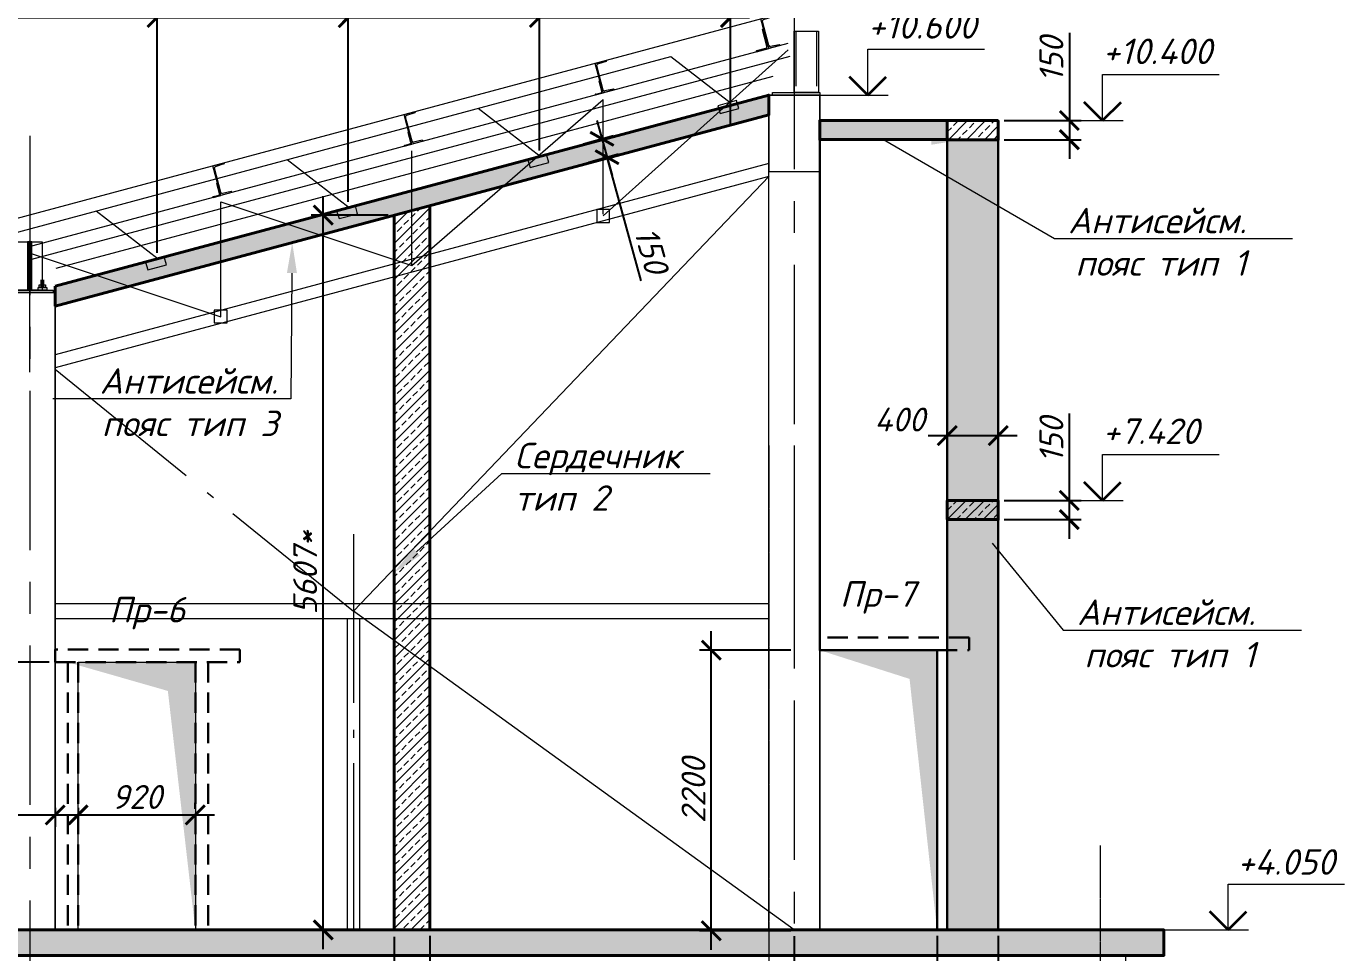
# Model space of a CAD drawing. Header units: millimetres. Extents: x -238377 to 196118, y -123284 to 30177.
# Drawn here: x 168015 to 178360, y -76492 to -69226 of the extents above; entities that cross this region are included whole.
import ezdxf
from ezdxf import colors
from ezdxf.entities.mleader import LeaderData, LeaderLine
from ezdxf.math import Vec2, Vec3

# ---------------------------------------------------------------- set-up
doc = ezdxf.new("R2010")
doc.units = ezdxf.units.MM
doc.header["$MEASUREMENT"] = 0
for name, pattern in [('CENTERX2', [4, 2.5, -0.5, 0.5, -0.5]), ('Double Dashed', [1797.222233, 1325, -211.666656, 63.333344, -197.222233]), ('HIDDEN2', [4.7625, 3.175, -1.5875])]:
    doc.linetypes.add(name, pattern=pattern)
doc.layers.get('0').update_dxf_attribs({"lineweight": 5})
doc.layers.add('#Hatch', color=7, linetype='Continuous', lineweight=5, true_color=0x4d4d4d)
doc.layers.add('#Каркас', color=7, linetype='Continuous', lineweight=5, true_color=0x757575)
for name, color, linetype, lineweight in [('#Бетон', 10, 'Continuous', 15), ('#Бетон монолитные пояса', 34, 'Continuous', 35), ('#Бетон разрез', 20, 'Continuous', 40), ('#Бетон сердечники', 12, 'Continuous', 40), ('#Выноски', 150, 'Continuous', 15), ('#Газобетон', 152, 'Continuous', 35), ('#размеры', 7, 'Continuous', 5), ('k_ Осевая', 8, 'CENTERX2', 9), ('Линия пунктир', 190, 'HIDDEN2', 9), ('Линия Тонкая', 252, 'Continuous', 9), ('подп стены Инжзащита_Ном._пера__99', 7, 'Continuous', 40), ('чертеж_Ном._пера__96', 7, 'Continuous', 13), ('чертеж_Ном._пера__98', 7, 'Continuous', 35)]:
    doc.layers.add(name, color=color, linetype=linetype, lineweight=lineweight)
doc.styles.add('STEP PR', font='isocpeui.ttf')
doc.dimstyles.new('SPDS', dxfattribs={"dimscale": 10, "dimtxt": 2.5, "dimasz": 2, "dimexe": 1.25, "dimexo": 0.625, "dimtad": 1, "dimdec": 0, "dimrnd": 0.001, "dimtxsty": 'STEP PR', "dimblk": 'ARCHTICK', "dimcen": 2.5, "dimdle": 2, "dimclrd": 256, "dimclre": 256, "dimclrt": 7, "dimadec": 0, "dimazin": 2, "dimtfac": 0.75, "dimtdec": 0, "dimtmove": 1, "dimatfit": 3, "dimfxl": 1, "dimtolj": 1, "dimarcsym": 1})

# ---------------------------------------------------------------- blocks, each defined once
blk = doc.blocks.new('_ArchTick')
at = {"color": 0, "linetype": 'ByBlock', "const_width": 0.15}
blk.add_lwpolyline([(-0.5, -0.5), (0.5, 0.5)], dxfattribs=at)
blk = doc.blocks.new('*D836')
at = {"layer": '#размеры', "lineweight": -2, "transparency": 16777216}
for p, q in [((166999, -76464), (166999, -74064)), ((168195, -74214), (166905, -74214)), ((168195, -76314), (166905, -76314))]:
    blk.add_line(p, q, dxfattribs=at)
at = {"layer": 'Defpoints', "color": 0, "transparency": 16777216}
for p in [(166999, -74214), (168241, -74214), (168241, -76314)]:
    blk.add_point(p, dxfattribs=at)
at = {"layer": '#размеры', "lineweight": -2, "transparency": 16777216, "xscale": 150, "yscale": 150, "zscale": 150}
for p, rotation in [((166999, -74214), 90), ((166999, -76314), 270)]:
    blk.add_blockref('_ArchTick', p, dxfattribs=dict(at, rotation=rotation))
at = {"layer": '#размеры', "color": 7, "lineweight": 5, "transparency": 16777216, "insert": (166858, -75264), "char_height": 187.5, "attachment_point": 5, "rotation": 90, "style": 'STEP PR'}
blk.add_mtext('\\A1;2100', dxfattribs=at)
blk = doc.blocks.new('*D837')
at = {"layer": '#размеры', "lineweight": -2, "transparency": 16777216}
for p, q in [((174041, -76362), (174041, -77592)), ((175162, -76361), (175162, -77592)), ((175312, -77498), (173891, -77498))]:
    blk.add_line(p, q, dxfattribs=at)
at = {"layer": 'Defpoints', "color": 0, "transparency": 16777216}
for p in [(174041, -76315), (175162, -76314), (174041, -77498)]:
    blk.add_point(p, dxfattribs=at)
at = {"layer": '#размеры', "lineweight": -2, "transparency": 16777216, "xscale": 150, "yscale": 150, "zscale": 150, "rotation": 180}
blk.add_blockref('_ArchTick', (174041, -77498), dxfattribs=at)
at = {"layer": '#размеры', "lineweight": -2, "transparency": 16777216, "xscale": 150, "yscale": 150, "zscale": 150}
blk.add_blockref('_ArchTick', (175162, -77498), dxfattribs=at)
at = {"layer": '#размеры', "color": 7, "transparency": 16777216, "insert": (174602, -77358), "char_height": 187.5, "attachment_point": 5, "style": 'STEP PR'}
blk.add_mtext('\\A1;1120', dxfattribs=at)
blk = doc.blocks.new('*U815')
for p, q in [((0, 0), (0, 240)), ((0, 240), (90, 240)), ((6, 22), (6, 218)), ((86, 232), (16, 228)), ((90, 240), (90, 236)), ((90, 0), (0, 0)), ((86, 8), (16, 12)), ((90, 4), (90, 0))]:
    blk.add_line(p, q)
for centre, radius, start, end in [((16, 218), 10.5, 92.7024, 180), ((86, 236), 4, 272.7024, 360), ((16, 22), 10.5, 180, 267.2976), ((86, 4), 4, 0, 87.2976)]:
    blk.add_arc(centre, radius, start, end)
blk = doc.blocks.new('*U813')
at = {"color": 0, "linetype": 'ByBlock', "lineweight": -2}
for p, q in [((-63, 0), (-63, 3)), ((-63, 0), (0, 0)), ((-60, 6), (-16, 6)), ((-6, 16), (-6, 97)), ((0, 100), (-3, 100)), ((0, 0), (0, 100))]:
    blk.add_line(p, q, dxfattribs=at)
for centre, radius, start, end in [((-60, 3), 3.3, 90, 180), ((-16, 16), 10, 270, 0), ((-3, 97), 3.3, 89.045, 179.9778)]:
    blk.add_arc(centre, radius, start, end, dxfattribs=at)
blk = doc.blocks.new('*U814')
at = {"color": 0, "linetype": 'ByBlock', "lineweight": -2}
for p, q in [((-9, 22), (-9, 156)), ((0, 160), (-5, 160)), ((0, 0), (0, 160)), ((-100, 0), (-100, 5)), ((-100, 0), (0, 0)), ((-96, 9), (-22, 9))]:
    blk.add_line(p, q, dxfattribs=at)
for centre, radius, start, end in [((-5, 156), 4.3, 89.045, 179.9778), ((-96, 5), 4.3, 90, 180), ((-22, 22), 13, 270, 0)]:
    blk.add_arc(centre, radius, start, end, dxfattribs=at)
blk = doc.blocks.new('*D839')
at = {"layer": '#размеры', "lineweight": -2, "transparency": 16777216}
for p, q in [((176199, -72262), (176199, -72945)), ((176199, -72795), (176199, -73245)), ((175689, -72945), (176293, -72945)), ((175689, -73095), (176293, -73095))]:
    blk.add_line(p, q, dxfattribs=at)
at = {"layer": 'Defpoints', "color": 0, "transparency": 16777216}
for p in [(175642, -72945), (175642, -73095), (176199, -73095)]:
    blk.add_point(p, dxfattribs=at)
at = {"layer": '#размеры', "lineweight": -2, "transparency": 16777216, "xscale": 150, "yscale": 150, "zscale": 150}
for p, rotation in [((176199, -72945), 90), ((176199, -73095), 270)]:
    blk.add_blockref('_ArchTick', p, dxfattribs=dict(at, rotation=rotation))
at = {"layer": '#размеры', "color": 7, "lineweight": 5, "transparency": 16777216, "insert": (176059, -72471), "char_height": 187.5, "attachment_point": 5, "rotation": 90, "style": 'STEP PR'}
blk.add_mtext('\\A1;150', dxfattribs=at)
blk = doc.blocks.new('Отметка высоты (ГОСТ)[26]_3', base_point=(115341, -142))
at = {"layer": 'чертеж_Ном._пера__96', "linetype": 'Continuous', "lineweight": 5}
for p, q in [((115341, -142), (115341, 308)), ((115341, 308), (116483, 308)), ((114709, -142), (115541, -142))]:
    blk.add_line(p, q, dxfattribs=at)
at = {"layer": 'чертеж_Ном._пера__98', "linetype": 'Continuous'}
for q in [(115161, 38), (115521, 38)]:
    blk.add_line((115341, -142), q, dxfattribs=at)
blk = doc.blocks.new('*D840')
at = {"layer": '#размеры', "lineweight": -2, "transparency": 16777216}
for p, q in [((176200, -69276), (176200, -69964)), ((176200, -69814), (176200, -70265)), ((175689, -69964), (176293, -69964)), ((175689, -70115), (176293, -70115))]:
    blk.add_line(p, q, dxfattribs=at)
at = {"layer": 'Defpoints', "color": 0, "transparency": 16777216}
for p in [(175642, -69964), (175642, -70115), (176200, -70115)]:
    blk.add_point(p, dxfattribs=at)
at = {"layer": '#размеры', "lineweight": -2, "transparency": 16777216, "xscale": 150, "yscale": 150, "zscale": 150}
for p, rotation in [((176200, -69964), 90), ((176200, -70115), 270)]:
    blk.add_blockref('_ArchTick', p, dxfattribs=dict(at, rotation=rotation))
at = {"layer": '#размеры', "color": 7, "lineweight": 5, "transparency": 16777216, "insert": (176059, -69485), "char_height": 187.5, "attachment_point": 5, "rotation": 90, "style": 'STEP PR'}
blk.add_mtext('\\A1;150', dxfattribs=at)
blk = doc.blocks.new('*D842')
at = {"layer": '#размеры', "lineweight": -2, "transparency": 16777216}
for p, q in [((172492, -69963), (172612, -70397)), ((172388, -70148), (172622, -70083)), ((172428, -70292), (172662, -70227)), ((172840, -71221), (172572, -70252))]:
    blk.add_line(p, q, dxfattribs=at)
at = {"layer": 'Defpoints', "color": 0, "transparency": 16777216}
for p in [(172342, -70160), (172382, -70305), (172572, -70252)]:
    blk.add_point(p, dxfattribs=at)
at = {"layer": '#размеры', "lineweight": -2, "transparency": 16777216, "xscale": 150, "yscale": 150, "zscale": 150}
for p, rotation in [((172532, -70108), 105.470537310283), ((172572, -70252), 285.470537310283)]:
    blk.add_blockref('_ArchTick', p, dxfattribs=dict(at, rotation=rotation))
at = {"layer": '#размеры', "color": 7, "lineweight": 5, "transparency": 16777216, "insert": (172920, -70982), "char_height": 187.5, "attachment_point": 5, "rotation": 285.4705, "style": 'STEP PR'}
blk.add_mtext('\\A1;150', dxfattribs=at)
blk = doc.blocks.new('*D846')
at = {"layer": '#размеры', "lineweight": -2, "transparency": 16777216}
for p, q in [((173390, -76470), (173390, -73970)), ((174015, -74120), (173297, -74120)), ((174015, -76320), (173297, -76320))]:
    blk.add_line(p, q, dxfattribs=at)
at = {"layer": 'Defpoints', "color": 0, "transparency": 16777216}
for p in [(173390, -74120), (174062, -74120), (174062, -76320)]:
    blk.add_point(p, dxfattribs=at)
at = {"layer": '#размеры', "lineweight": -2, "transparency": 16777216, "xscale": 150, "yscale": 150, "zscale": 150}
for p, rotation in [((173390, -74120), 90), ((173390, -76320), 270)]:
    blk.add_blockref('_ArchTick', p, dxfattribs=dict(at, rotation=rotation))
at = {"layer": '#размеры', "color": 7, "lineweight": 5, "transparency": 16777216, "insert": (173250, -75220), "char_height": 187.5, "attachment_point": 5, "rotation": 90, "style": 'STEP PR'}
blk.add_mtext('\\A1;2200', dxfattribs=at)
blk = doc.blocks.new('*D951')
at = {"layer": '#размеры', "lineweight": -2, "transparency": 16777216}
for p, q in [((175162, -76361), (175162, -77592)), ((175641, -76361), (175641, -77592)), ((175012, -77498), (175791, -77498))]:
    blk.add_line(p, q, dxfattribs=at)
at = {"layer": 'Defpoints', "color": 0, "transparency": 16777216}
for p in [(175162, -76314), (175641, -76314), (175641, -77498)]:
    blk.add_point(p, dxfattribs=at)
at = {"layer": '#размеры', "lineweight": -2, "transparency": 16777216, "xscale": 150, "yscale": 150, "zscale": 150, "rotation": 180}
blk.add_blockref('_ArchTick', (175162, -77498), dxfattribs=at)
at = {"layer": '#размеры', "lineweight": -2, "transparency": 16777216, "xscale": 150, "yscale": 150, "zscale": 150}
blk.add_blockref('_ArchTick', (175641, -77498), dxfattribs=at)
at = {"layer": '#размеры', "color": 7, "transparency": 16777216, "insert": (175402, -77345), "char_height": 187.5, "attachment_point": 5, "style": 'STEP PR'}
blk.add_mtext('\\A1;480', dxfattribs=at)
blk = doc.blocks.new('*D952')
at = {"layer": '#размеры', "lineweight": -2, "transparency": 16777216}
for p, q in [((175241, -72898), (175241, -72343)), ((175641, -72898), (175641, -72343)), ((175091, -72436), (175791, -72436))]:
    blk.add_line(p, q, dxfattribs=at)
at = {"layer": 'Defpoints', "color": 0, "transparency": 16777216}
for p in [(175641, -72436), (175241, -72945), (175641, -72945)]:
    blk.add_point(p, dxfattribs=at)
at = {"layer": '#размеры', "lineweight": -2, "transparency": 16777216, "xscale": 150, "yscale": 150, "zscale": 150, "rotation": 180}
blk.add_blockref('_ArchTick', (175241, -72436), dxfattribs=at)
at = {"layer": '#размеры', "lineweight": -2, "transparency": 16777216, "xscale": 150, "yscale": 150, "zscale": 150}
blk.add_blockref('_ArchTick', (175641, -72436), dxfattribs=at)
at = {"layer": '#размеры', "color": 7, "lineweight": 5, "transparency": 16777216, "insert": (174868, -72310), "char_height": 187.5, "attachment_point": 5, "style": 'STEP PR'}
blk.add_mtext('\\A1;400', dxfattribs=at)
blk = doc.blocks.new('*D953')
at = {"layer": '#размеры', "lineweight": -2, "transparency": 16777216}
for p, q in [((167425, -75412), (168241, -75412)), ((168091, -75412), (168571, -75412)), ((168241, -75356), (168241, -75505)), ((168421, -75356), (168421, -75505))]:
    blk.add_line(p, q, dxfattribs=at)
at = {"layer": 'Defpoints', "color": 0, "transparency": 16777216}
for p in [(168241, -75310), (168421, -75310), (168421, -75412)]:
    blk.add_point(p, dxfattribs=at)
at = {"layer": '#размеры', "lineweight": -2, "transparency": 16777216, "xscale": 150, "yscale": 150, "zscale": 150, "rotation": 180}
blk.add_blockref('_ArchTick', (168241, -75412), dxfattribs=at)
at = {"layer": '#размеры', "lineweight": -2, "transparency": 16777216, "xscale": 150, "yscale": 150, "zscale": 150}
blk.add_blockref('_ArchTick', (168421, -75412), dxfattribs=at)
at = {"layer": '#размеры', "color": 7, "lineweight": 5, "transparency": 16777216, "insert": (167634, -75271), "char_height": 187.5, "attachment_point": 5, "style": 'STEP PR'}
blk.add_mtext('\\A1;180', dxfattribs=at)
blk = doc.blocks.new('*D954')
at = {"layer": '#размеры', "lineweight": -2, "transparency": 16777216}
for p, q in [((168271, -75412), (169491, -75412)), ((168421, -75356), (168421, -75505)), ((169341, -75365), (169341, -75318))]:
    blk.add_line(p, q, dxfattribs=at)
at = {"layer": 'Defpoints', "color": 0, "transparency": 16777216}
for p in [(168421, -75310), (169341, -75412), (169341, -75412)]:
    blk.add_point(p, dxfattribs=at)
at = {"layer": '#размеры', "lineweight": -2, "transparency": 16777216, "xscale": 150, "yscale": 150, "zscale": 150, "rotation": 180}
blk.add_blockref('_ArchTick', (168421, -75412), dxfattribs=at)
at = {"layer": '#размеры', "lineweight": -2, "transparency": 16777216, "xscale": 150, "yscale": 150, "zscale": 150}
blk.add_blockref('_ArchTick', (169341, -75412), dxfattribs=at)
at = {"layer": '#размеры', "color": 7, "lineweight": 5, "transparency": 16777216, "insert": (168881, -75271), "char_height": 187.5, "attachment_point": 5, "style": 'STEP PR'}
blk.add_mtext('\\A1;920', dxfattribs=at)
blk = doc.blocks.new('*D956')
at = {"layer": '#размеры', "lineweight": -2, "transparency": 16777216}
for p, q in [((171181, -76361), (171181, -77592)), ((174041, -77315), (174041, -77592)), ((174191, -77498), (171031, -77498))]:
    blk.add_line(p, q, dxfattribs=at)
at = {"layer": 'Defpoints', "color": 0, "transparency": 16777216}
for p in [(171181, -76314), (174041, -77268), (171181, -77498)]:
    blk.add_point(p, dxfattribs=at)
at = {"layer": '#размеры', "lineweight": -2, "transparency": 16777216, "xscale": 150, "yscale": 150, "zscale": 150, "rotation": 180}
blk.add_blockref('_ArchTick', (171181, -77498), dxfattribs=at)
at = {"layer": '#размеры', "lineweight": -2, "transparency": 16777216, "xscale": 150, "yscale": 150, "zscale": 150}
blk.add_blockref('_ArchTick', (174041, -77498), dxfattribs=at)
at = {"layer": '#размеры', "color": 7, "lineweight": 5, "transparency": 16777216, "insert": (172611, -77358), "char_height": 187.5, "attachment_point": 5, "style": 'STEP PR'}
blk.add_mtext('\\A1;2860', dxfattribs=at)
blk = doc.blocks.new('*D957')
at = {"layer": '#размеры', "lineweight": -2, "transparency": 16777216}
for p, q in [((170901, -76367), (170901, -77592)), ((171181, -76361), (171181, -77592)), ((170193, -77498), (170901, -77498)), ((171331, -77498), (170751, -77498))]:
    blk.add_line(p, q, dxfattribs=at)
at = {"layer": 'Defpoints', "color": 0, "transparency": 16777216}
for p in [(170901, -76320), (171181, -76314), (170901, -77498)]:
    blk.add_point(p, dxfattribs=at)
at = {"layer": '#размеры', "lineweight": -2, "transparency": 16777216, "xscale": 150, "yscale": 150, "zscale": 150, "rotation": 180}
blk.add_blockref('_ArchTick', (170901, -77498), dxfattribs=at)
at = {"layer": '#размеры', "lineweight": -2, "transparency": 16777216, "xscale": 150, "yscale": 150, "zscale": 150}
blk.add_blockref('_ArchTick', (171181, -77498), dxfattribs=at)
at = {"layer": '#размеры', "color": 7, "lineweight": 5, "transparency": 16777216, "insert": (170439, -77358), "char_height": 187.5, "attachment_point": 5, "style": 'STEP PR'}
blk.add_mtext('\\A1;280', dxfattribs=at)
blk = doc.blocks.new('*D958')
at = {"layer": '#размеры', "lineweight": -2, "transparency": 16777216}
for p, q in [((170345, -76464), (170345, -70557)), ((170855, -70707), (170251, -70707)), ((170855, -76314), (170251, -76314))]:
    blk.add_line(p, q, dxfattribs=at)
at = {"layer": 'Defpoints', "color": 0, "transparency": 16777216}
for p in [(170345, -70707), (170901, -70707), (170901, -76314)]:
    blk.add_point(p, dxfattribs=at)
at = {"layer": '#размеры', "lineweight": -2, "transparency": 16777216, "xscale": 150, "yscale": 150, "zscale": 150}
for p, rotation in [((170345, -70707), 90), ((170345, -76314), 270)]:
    blk.add_blockref('_ArchTick', p, dxfattribs=dict(at, rotation=rotation))
at = {"layer": '#размеры', "color": 7, "lineweight": 5, "transparency": 16777216, "insert": (170203, -73511), "char_height": 187.5, "attachment_point": 5, "rotation": 90, "style": 'STEP PR'}
blk.add_mtext('\\A1;5607*', dxfattribs=at)
blk = doc.blocks.new('*D1011')
at = {"layer": '#размеры', "lineweight": -2, "transparency": 16777216}
for p, q in [((167541, -71351), (167541, -69062)), ((169041, -71003), (169041, -69062)), ((167391, -69156), (169191, -69156))]:
    blk.add_line(p, q, dxfattribs=at)
at = {"layer": 'Defpoints', "color": 0, "transparency": 16777216}
for p in [(169041, -69156), (169041, -71050), (167541, -71397)]:
    blk.add_point(p, dxfattribs=at)
at = {"layer": '#размеры', "lineweight": -2, "transparency": 16777216, "xscale": 150, "yscale": 150, "zscale": 150, "rotation": 180}
blk.add_blockref('_ArchTick', (167541, -69156), dxfattribs=at)
at = {"layer": '#размеры', "lineweight": -2, "transparency": 16777216, "xscale": 150, "yscale": 150, "zscale": 150}
blk.add_blockref('_ArchTick', (169041, -69156), dxfattribs=at)
at = {"layer": '#размеры', "color": 7, "lineweight": 5, "transparency": 16777216, "insert": (168291, -69016), "char_height": 187.5, "attachment_point": 5, "style": 'STEP PR'}
blk.add_mtext('\\A1;1500', dxfattribs=at)
blk = doc.blocks.new('*D1012')
at = {"layer": '#размеры', "lineweight": -2, "transparency": 16777216}
for p, q in [((169041, -71003), (169041, -69062)), ((170541, -70602), (170541, -69062)), ((168891, -69156), (170691, -69156))]:
    blk.add_line(p, q, dxfattribs=at)
at = {"layer": 'Defpoints', "color": 0, "transparency": 16777216}
for p in [(170541, -69156), (170541, -70648), (169041, -71050)]:
    blk.add_point(p, dxfattribs=at)
at = {"layer": '#размеры', "lineweight": -2, "transparency": 16777216, "xscale": 150, "yscale": 150, "zscale": 150, "rotation": 180}
blk.add_blockref('_ArchTick', (169041, -69156), dxfattribs=at)
at = {"layer": '#размеры', "lineweight": -2, "transparency": 16777216, "xscale": 150, "yscale": 150, "zscale": 150}
blk.add_blockref('_ArchTick', (170541, -69156), dxfattribs=at)
at = {"layer": '#размеры', "color": 7, "lineweight": 5, "transparency": 16777216, "insert": (169791, -69016), "char_height": 187.5, "attachment_point": 5, "style": 'STEP PR'}
blk.add_mtext('\\A1;1500', dxfattribs=at)
blk = doc.blocks.new('*D1013')
at = {"layer": '#размеры', "lineweight": -2, "transparency": 16777216}
for p, q in [((170541, -70602), (170541, -69062)), ((172041, -70200), (172041, -69062)), ((170391, -69156), (172191, -69156))]:
    blk.add_line(p, q, dxfattribs=at)
at = {"layer": 'Defpoints', "color": 0, "transparency": 16777216}
for p in [(172041, -69156), (172041, -70247), (170541, -70648)]:
    blk.add_point(p, dxfattribs=at)
at = {"layer": '#размеры', "lineweight": -2, "transparency": 16777216, "xscale": 150, "yscale": 150, "zscale": 150, "rotation": 180}
blk.add_blockref('_ArchTick', (170541, -69156), dxfattribs=at)
at = {"layer": '#размеры', "lineweight": -2, "transparency": 16777216, "xscale": 150, "yscale": 150, "zscale": 150}
blk.add_blockref('_ArchTick', (172041, -69156), dxfattribs=at)
at = {"layer": '#размеры', "color": 7, "lineweight": 5, "transparency": 16777216, "insert": (171291, -69016), "char_height": 187.5, "attachment_point": 5, "style": 'STEP PR'}
blk.add_mtext('\\A1;1500', dxfattribs=at)
blk = doc.blocks.new('*D1014')
at = {"layer": '#размеры', "lineweight": -2, "transparency": 16777216}
for p, q in [((172041, -70200), (172041, -69062)), ((173541, -70001), (173541, -69062)), ((171891, -69156), (173691, -69156))]:
    blk.add_line(p, q, dxfattribs=at)
at = {"layer": 'Defpoints', "color": 0, "transparency": 16777216}
for p in [(173541, -69156), (173541, -70048), (172041, -70247)]:
    blk.add_point(p, dxfattribs=at)
at = {"layer": '#размеры', "lineweight": -2, "transparency": 16777216, "xscale": 150, "yscale": 150, "zscale": 150, "rotation": 180}
blk.add_blockref('_ArchTick', (172041, -69156), dxfattribs=at)
at = {"layer": '#размеры', "lineweight": -2, "transparency": 16777216, "xscale": 150, "yscale": 150, "zscale": 150}
blk.add_blockref('_ArchTick', (173541, -69156), dxfattribs=at)
at = {"layer": '#размеры', "color": 7, "lineweight": 5, "transparency": 16777216, "insert": (172791, -69016), "char_height": 187.5, "attachment_point": 5, "style": 'STEP PR'}
blk.add_mtext('\\A1;1500', dxfattribs=at)

msp = doc.modelspace()

# ---------------------------------------------------------------- hatches: boundary and pattern name
at = {"layer": '#Hatch'}
h = msp.add_hatch(dxfattribs=at)
h.set_pattern_fill('ANSI33', color=256, scale=400)
h.paths.add_polyline_path([(161841.4, -72864.4), (161841.5, -73014.4), (162241.2, -73014.2), (167841.4, -71470), (167841.4, -71314.4), (162241.1, -72864.4), (161842.6, -72864.4)])
h.paths.add_polyline_path([(175241.7, -69965.1), (174241.6, -69965.1), (174241.6, -70114.4), (175241.7, -70114.4)])
edge = h.paths.add_edge_path()
edge.add_line((168242, -71264.4), (173841.4, -69764.4))
edge.add_line((173841.4, -69764.4), (173841.7, -69919.6))
edge.add_line((173841.7, -69919.6), (168241.4, -71419.8))
h = msp.add_hatch(dxfattribs=at)
h.set_pattern_fill('ANSI33', color=256, scale=400)
h.paths.add_polyline_path([(175641.7, -69965.1), (175641.7, -70115.1), (175241.7, -70115.1), (175241.7, -69965.1)])
h = msp.add_hatch(dxfattribs=at)
h.set_pattern_fill('AR-CONC', color=256, scale=20)
h.set_pattern_definition([(50, (0, 0), (143.45204, -12.55043), [15, -165]), (355, (0, 0), (-27.75027, 150.43843), [12, -132]), (100.451444, (11.95, -1.05), (115.70177, 137.888), [12.74804, -140.22842]), (46.1842, (0, 40), (213.44827, -33.10386), [22.5, -247.5]), (96.63564, (17.79, 37.24), (186.9324, 194.82372), [19.12207, -210.34275]), (351.18416, (0, 40), (186.9324, 194.82372), [18, -198]), (21, (20, 30), (119.38141, -80.52378), [15, -165]), (326, (20, 30), (48.66307, 145.03001), [12, -132]), (71.451445, (29.95, 23.29), (168.04448, 64.50623), [12.74804, -140.22842]), (37.5, (0, 0), (2.431971, 66.578771), [0, -130.4, 0, -134, 0, -132.5]), (7.5, (0, 0), (52.613907, 78.882342), [0, -76.4, 0, -127.4, 0, -50.5]), (327.5, (-44.6, 0), (106.764487, -4.510974), [0, -50, 0, -156, 0, -207]), (317.5, (-64.6, 0), (116.637234, 20.020996), [0, -65, 0, -103.6, 0, -147])])
h.paths.add_polyline_path([(175241.4, -76313.6), (175641.4, -76310), (175641.7, -70114.4), (175241.7, -70114.4)])
h = msp.add_hatch(dxfattribs=at)
h.set_pattern_fill('ANSI33', color=256, scale=400)
h.paths.add_polyline_path([(171181.4, -70632.3), (170901.4, -70707.3), (170901.4, -76314.4), (171181.4, -76314.4)])
h = msp.add_hatch(dxfattribs=at)
h.set_pattern_fill('ANSI33', color=256, scale=400)
h.paths.add_polyline_path([(175641.4, -72944.5), (175641.4, -73094.5), (175241.4, -73094.5), (175241.4, -72944.5)])
h = msp.add_hatch(color=256, dxfattribs=at)
h.dxf.hatch_style = 1
h.paths.add_polyline_path([(174946, -74344.8), (175161.7, -76314.4), (175161.7, -74119.9), (174241.4, -74119.9)])
h = msp.add_hatch(color=256, dxfattribs=at)
h.dxf.hatch_style = 1
h.paths.add_polyline_path([(169125.7, -74439.3), (169341.4, -76314.4), (169341.4, -74214.4), (168341.4, -74214.4)])
at = {"layer": '#Hatch', "linetype": 'Continuous', "true_color": 0xd9d9d9}
msp.add_hatch(color=254, dxfattribs=at).paths.add_polyline_path([(161441.4, -76514.4), (176941.4, -76514.4), (176941.4, -76314.4), (161441.4, -76314.4)])

# ---------------------------------------------------------------- linework, layer by layer
at = {"layer": '#Бетон'}
for points in [[(167841.4, -71314.4), (168241.4, -71314.4), (168241.4, -76314.4), (173841.4, -76314.4), (173841.3, -69764.4), (174241.3, -69764.4), (174241.4, -76314.4), (176241.4, -76314.4), (176241.4, -76314.4), (176641.4, -76314.4), (176641.4, -76314.4), (176941.4, -76314.4), (176941.4, -76514.4), (176641.4, -76514.4), (176641.4, -80514.4), (177035.1, -80514.4), (177035.1, -80914.4), (161241.4, -80914.4)], [(173441.1, -69849.3), (173460.3, -69909.9), (173605.4, -69871), (173588.2, -69808.6), (173441.1, -69849.3)], [(171950.2, -70271.8), (171969.4, -70332.5), (172114.6, -70293.6), (172097.3, -70231.1), (171950.2, -70271.8)], [(170450.2, -70673.7), (170469.4, -70734.3), (170614.6, -70695.4), (170597.3, -70633), (170450.2, -70673.7)], [(168950.2, -71075.5), (168969.4, -71136.1), (169114.6, -71097.2), (169097.3, -71034.8), (168950.2, -71075.5)], [(168241.4, -76314.4), (168241.4, -71314.4), (167841.4, -71314.4)]]:
    msp.add_lwpolyline(points, dxfattribs=at)
at = {"layer": '#Бетон монолитные пояса', "lineweight": 40}
for points in [[(168242, -71264.4), (173841.4, -69764.4), (173841.7, -69919.6), (168241.4, -71419.8)], [(168241.4, -71419.8), (173841.7, -69919.6)], [(175641.4, -69965.1), (175641.4, -70115.1), (175241.4, -70115.1), (175241.4, -69965.1), (175641.4, -69965.1)], [(168241.4, -71419.8), (168241.4, -71264.4)], [(175641.4, -72944.5), (175641.4, -73094.5), (175241.4, -73094.5), (175241.4, -72944.5), (175641.4, -72944.5)]]:
    msp.add_lwpolyline(points, dxfattribs=at)
msp.add_lwpolyline([(175241.7, -69965.1), (174241.6, -69965.1), (174241.6, -70114.4), (175241.7, -70114.4)], close=True, dxfattribs=at)
at = {"layer": '#Бетон монолитные пояса'}
msp.add_lwpolyline([(168242, -71264.4), (168241.4, -71419.8)], dxfattribs=at)
at = {"layer": '#Бетон монолитные пояса', "lineweight": 5}
msp.add_lwpolyline([(174241.7, -76319.9), (174241.7, -74119.9), (175161.7, -74119.9), (175161.7, -76319.9)], dxfattribs=at)
at = {"layer": '#Бетон монолитные пояса', "color": 6, "lineweight": 5}
msp.add_lwpolyline([(168421.4, -76314.4), (168421.4, -74214.4), (169341.4, -74214.4), (169341.4, -76314.4)], dxfattribs=at)
at = {"layer": '#Бетон разрез', "linetype": 'Continuous'}
msp.add_lwpolyline([(161441.4, -76514.4), (176941.4, -76514.4), (176941.4, -76314.4), (161441.4, -76314.4)], close=True, dxfattribs=at)
at = {"layer": '#Бетон сердечники', "color": 14, "lineweight": 40}
for points in [[(171181.4, -70632.3), (171181.4, -76314.4)], [(171181.4, -76314.4), (170901.4, -76314.4), (170901.4, -70707.3)]]:
    msp.add_lwpolyline(points, dxfattribs=at)
at = {"layer": '#Выноски'}
for points in [[(162582.4, -72280.5), (173073.2, -69461.7)], [(173073.2, -69461.7), (173539.1, -69822.1)], [(171561.3, -69867.9), (172048.3, -70244.7)], [(170062.5, -70270.7), (170548.3, -70646.5)], [(168563.6, -70673.4), (169048.3, -71048.3)]]:
    msp.add_lwpolyline(points, dxfattribs=at)
at = {"layer": '#Газобетон', "lineweight": 30}
msp.add_lwpolyline([(175241.4, -69964.4), (175641.4, -69964.4), (175641.4, -76314.4), (175241.4, -76314.4)], close=True, dxfattribs=at)
for points in [[(175641.4, -70115.1), (174241.6, -70114.4), (174241.4, -74119.9), (175161.7, -74119.9), (175161.7, -76314.4)], [(175641.4, -70115.1), (175641.4, -76314.4), (175161.7, -76314.4)]]:
    msp.add_lwpolyline(points, dxfattribs=at)
at = {"layer": '#Каркас'}
for p, q in [((161965.6, -72333.1), (174041.4, -69097.4)), ((174055.4, -69694.4), (174055.4, -69263.3)), ((174218.4, -69694.4), (174218.4, -69263.3)), ((168030.4, -70956.5), (173994.1, -69358.6)), ((172540.8, -70712.2), (173994.1, -69410.3)), ((168057.9, -71052.7), (174007.9, -69458.4)), ((168248.5, -71123.1), (173874.7, -69615.6)), ((171040.8, -71101.7), (172540.8, -69799.7)), ((172540.8, -70699.7), (172540.8, -69799.7)), ((171040.8, -71101.7), (171040.8, -70201.7)), ((168244.1, -71799.3), (173845.2, -70298.5)), ((168244.1, -71902.8), (173845.2, -70402)), ((170581.4, -73814.4), (173845.2, -70402)), ((169541.2, -71503.6), (169541.2, -70603.5)), ((169541.2, -70603.5), (171040.8, -71101.7)), ((168044.1, -71004.6), (169541.2, -71503.6)), ((174041.4, -76312.2), (170581.4, -73814.4))]:
    msp.add_line(p, q, dxfattribs=at)
at = {"layer": '#Каркас', "linetype": 'Double Dashed'}
for points in [[(174232.1, -69744.4), (174041.7, -69744.4), (174041.7, -69263.3), (174232.1, -69263.3)], [(174241.4, -69764.4), (173871.2, -69764.4), (173871.2, -69744.4), (174241.4, -69744.4)], [(175641.7, -69964.4), (175241.7, -69964.4), (175241.7, -70114.4), (175641.7, -70114.4)], [(175641.7, -69964.4), (175241.7, -69964.4), (175241.7, -70114.4), (175641.7, -70114.4)], [(175641.7, -69964.4), (175241.7, -69964.4), (175241.7, -70114.4), (175641.7, -70114.4)], [(172490.8, -70763.5), (172590.8, -70763.5), (172590.8, -70663.5), (172490.8, -70663.5)], [(168139.2, -71294.4), (167943.7, -71294.4), (167943.7, -70916.6), (168139.2, -70916.6)], [(168226.6, -71314.4), (167856.3, -71314.4), (167856.3, -71294.4), (168226.6, -71294.4)], [(169490, -71552.1), (169590, -71552.1), (169590, -71452.1), (169490, -71452.1)], [(169490.1, -71552.1), (169590.1, -71552.1), (169590.1, -71452.1), (169490.1, -71452.1)]]:
    msp.add_lwpolyline(points, close=True, dxfattribs=at)
for points in [[(172540.8, -70663.5), (172541.5, -69862)], [(168036.4, -71294.4), (168036.4, -70916.6), (168025.4, -70916.6), (168025.4, -71294.4), (168036.4, -71294.4)], [(168057.4, -71294.4), (168057.4, -70916.6), (168046.4, -70916.6), (168046.4, -71294.4), (168057.4, -71294.4)], [(168042.7, -71938), (168041.4, -71005.3)], [(168241.4, -71913.9), (170581.4, -73814.4)], [(170581.4, -73208.4), (170581.4, -76314.4)]]:
    msp.add_lwpolyline(points, dxfattribs=at)
at = {"layer": '#Каркас'}
msp.add_lwpolyline([(168241.4, -73754.4), (173840.6, -73754.4), (173840.6, -73874.4), (168241.4, -73874.4)], close=True, dxfattribs=at)
msp.add_lwpolyline([(170531.4, -73874.4), (170531.4, -76314.4), (170631.4, -76314.4), (170631.4, -73874.4), (170531.4, -73874.4)], dxfattribs=at)
msp.add_line((168141.4, -71294.4), (168141.4, -71279.4))
at = {"layer": 'Defpoints'}
for points in [[(168041.4, -71294.4), (168041.4, -70916.6), (168036.4, -70916.6), (168036.4, -71294.4), (168041.4, -71294.4)], [(168046.4, -71294.4), (168046.4, -70916.6), (168041.4, -70916.6), (168041.4, -71294.4), (168046.4, -71294.4)]]:
    msp.add_lwpolyline(points, dxfattribs=at)
at = {"layer": 'k_ Осевая', "ltscale": 500}
for points in [[(174041.4, -69096.8), (174041.4, -74143.9)], [(168041.4, -70083.7), (168041.4, -82764.4)], [(174041.4, -72514.4), (174041.4, -82764.4)], [(174041.4, -72514.4), (174041.4, -82764.4)]]:
    msp.add_lwpolyline(points, dxfattribs=at)
at = {"layer": 'k_ Осевая', "ltscale": 5}
for points in [[(173841.4, -72514.4), (173841.4, -82764.4)], [(176441.4, -75651.3), (176441.4, -82764.4)]]:
    msp.add_lwpolyline(points, dxfattribs=at)
at = {"layer": 'Линия пунктир', "linetype": 'Continuous', "ltscale": 100}
msp.add_lwpolyline([(173841.4, -69764.4), (173841.4, -70364.4), (174241.4, -70364.4), (174241.1, -69764.4), (173841.4, -69764.4)], dxfattribs=at)
at = {"layer": 'Линия пунктир', "color": 6, "lineweight": 30, "ltscale": 50}
for points in [[(174241.4, -74119.9), (175161.7, -74119.9), (175413.9, -74119.9), (175413.9, -74019.9), (174241.4, -74019.9), (174241.4, -74119.9)], [(168241.4, -74214.4), (169691.4, -74214.4), (169691.4, -74114.4), (168241.4, -74114.4), (168241.4, -74214.4)], [(168342, -74214.4), (168342, -76314.4)], [(169441.4, -74214.4), (169441.4, -76314.4)]]:
    msp.add_lwpolyline(points, dxfattribs=at)
at = {"layer": 'Линия пунктир', "lineweight": 30, "ltscale": 50}
for points in [[(168421.4, -74214.4), (168421.4, -76314.4)], [(169341.4, -74214.4), (169341.4, -76314.4)]]:
    msp.add_lwpolyline(points, dxfattribs=at)
at = {"layer": 'Линия Тонкая'}
for p, q in [((168130.3, -71274.4), (168130.3, -71214.4)), ((168152.6, -71274.4), (168152.6, -71214.4))]:
    msp.add_line(p, q, dxfattribs=at)
for points in [[(168175.4, -71294.4), (168107.5, -71294.4), (168107.5, -71274.4), (168175.4, -71274.4)], [(168165.4, -71274.4), (168115.4, -71274.4), (168115.4, -71254.4), (168165.4, -71254.4)]]:
    msp.add_lwpolyline(points, close=True, dxfattribs=at)

# ---------------------------------------------------------------- block references
at = {"layer": '#Каркас', "rotation": 15}
for name, p in [('*U815', (173841.4, -69399.5)), ('*U814', (173841.4, -69399.5)), ('*U815', (172541.4, -69747.8)), ('*U813', (172541.4, -69747.8)), ('*U815', (171041.4, -70149.7)), ('*U813', (171041.4, -70149.7)), ('*U815', (169541.4, -70551.6)), ('*U813', (169541.4, -70551.6))]:
    msp.add_blockref(name, p, dxfattribs=at)
at = {"layer": 'чертеж_Ном._пера__96', "linetype": 'Continuous', "xscale": 0.8, "yscale": 0.8, "zscale": 0.8}
for p in [(174619.1, -69764.4), (176461.2, -69964.4), (176460.9, -72944.5), (177446.5, -76314.4)]:
    msp.add_blockref('Отметка высоты (ГОСТ)[26]_3', p, dxfattribs=at)

# ---------------------------------------------------------------- texts
at = {"layer": '#Выноски', "char_height": 200, "attachment_point": 7, "style": 'STEP PR'}
for s, insert in [('Пр-7', (174399, -73833.5)), ('Пр-6', (168663.9, -73956.5))]:
    msp.add_mtext(s, dxfattribs=dict(at, insert=insert))
at = {"layer": 'подп стены Инжзащита_Ном._пера__99', "style": 'STEP PR'}
for s, p in [('+10.600', (174619.1, -69321.8)), ('+10.400', (176461.2, -69521.8)), ('+7.420', (176460.9, -72501.9)), ('+4.050', (177517.5, -75880.9))]:
    msp.add_text(s, height=200, dxfattribs=at).set_placement(p)

# ---------------------------------------------------------------- dimensions: what is measured, and where the dimension line sits
at = {"layer": '#размеры', "lineweight": 5}
for base, p1, p2, override, picture, middle in [((169041.4, -69156.2), (167541.4, -71397.4), (169041.4, -71050.2), {"dimscale": 75}, '*D1011', (168291.4, -69015.6)), ((170541.4, -69156.2), (169041.4, -71050.2), (170541.4, -70648.4), {"dimscale": 75}, '*D1012', (169791.4, -69015.6)), ((172041.4, -69156.2), (170541.4, -70648.4), (172041.4, -70246.6), {"dimscale": 75}, '*D1013', (171291.4, -69015.6)), ((173541.4, -69156.2), (172041.4, -70246.6), (173541.4, -70047.9), {"dimscale": 75}, '*D1014', (172791.4, -69015.6)), ((169341.4, -75411.6), (168421.4, -75309.5), (169341.4, -75411.6), {"dimscale": 75, "dimtxsty": 'STEP PR'}, '*D954', (168881.4, -75271)), ((171181.4, -77498.2), (174041.4, -77267.9), (171181.4, -76314.4), {"dimscale": 75, "dimtxsty": 'STEP PR'}, '*D956', (172611.4, -77357.6))]:
    dim = msp.add_linear_dim(base=base, p1=p1, p2=p2, dimstyle='SPDS', override=override, dxfattribs=at)
    dim.commit()
    dim.dimension.update_dxf_attribs({"geometry": picture, "text_midpoint": middle})
for base, p1, p2, angle, override, picture, middle, dimtype in [((176199.6, -70114.7), (175642, -69964.4), (175642, -70114.7), 90, {"dimscale": 75, "dimtxsty": 'STEP PR'}, '*D840', (176190.3, -69484.9), 160), ((172572.1, -70252.1), (172342.3, -70160.1), (172382.4, -70304.6), 285.47054, {"dimscale": 75}, '*D842', (172703.1, -71042.1), 161), ((176199.2, -73094.8), (175641.7, -72944.5), (175641.7, -73094.8), 90, {"dimscale": 75, "dimtxsty": 'STEP PR'}, '*D839', (176199.7, -72471.1), 160)]:
    dim = msp.add_linear_dim(base=base, p1=p1, p2=p2, angle=angle, dimstyle='SPDS', override=override, dxfattribs=at)
    dim.commit()
    dim.dimension.update_dxf_attribs({"geometry": picture, "text_midpoint": middle, "dimtype": dimtype})
dim = msp.add_linear_dim(base=(170345.2, -70707.3), p1=(170901.4, -76314.4), p2=(170901.4, -70707.3), angle=90, text='<>*', dimstyle='SPDS', override={"dimscale": 75, "dimtxsty": 'STEP PR'}, dxfattribs=at)
dim.commit()
dim.dimension.update_dxf_attribs({"geometry": '*D958', "text_midpoint": (170203.3, -73510.8)})
for base, p1, p2, picture, middle in [((175641.4, -72436.3), (175241.4, -72944.5), (175641.4, -72944.5), '*D952', (174868.2, -72450.5)), ((168421.4, -75411.6), (168241.4, -75309.5), (168421.4, -75309.5), '*D953', (167634.1, -75437.2)), ((170901.4, -77498.2), (171181.4, -76314.4), (170901.4, -76319.9), '*D957', (170439.2, -77485.3))]:
    dim = msp.add_linear_dim(base=base, p1=p1, p2=p2, dimstyle='SPDS', override={"dimscale": 75, "dimtxsty": 'STEP PR'}, dxfattribs=at)
    dim.commit()
    dim.dimension.update_dxf_attribs({"geometry": picture, "text_midpoint": middle, "dimtype": 160})
for base, p1, p2, picture, middle in [((166998.7, -74214.4), (168241.4, -76314.4), (168241.4, -74214.4), '*D836', (166858, -75264.4)), ((173390.3, -74119.9), (174061.7, -76319.9), (174061.7, -74119.9), '*D846', (173249.7, -75219.9))]:
    dim = msp.add_linear_dim(base=base, p1=p1, p2=p2, angle=90, dimstyle='SPDS', override={"dimscale": 75, "dimtxsty": 'STEP PR'}, dxfattribs=at)
    dim.commit()
    dim.dimension.update_dxf_attribs({"geometry": picture, "text_midpoint": middle})
at = {"layer": '#размеры'}
dim = msp.add_linear_dim(base=(174041.4, -77498.2), p1=(175161.7, -76314.4), p2=(174041.4, -76315.2), dimstyle='SPDS', override={"dimscale": 75, "dimtxsty": 'STEP PR'}, dxfattribs=at)
dim.commit()
dim.dimension.update_dxf_attribs({"geometry": '*D837', "text_midpoint": (174601.6, -77357.6)})
dim = msp.add_linear_dim(base=(175641.4, -77498.2), p1=(175161.7, -76314.4), p2=(175641.4, -76314.4), dimstyle='SPDS', override={"dimscale": 75}, dxfattribs=at)
dim.commit()
dim.dimension.update_dxf_attribs({"geometry": '*D951', "text_midpoint": (175401.6, -77485.3), "dimtype": 160})

# ---------------------------------------------------------------- leaders
at = {"layer": '#Выноски'}
ml = msp.add_multileader_mtext('Standard', dxfattribs=at)
ml.set_content('Антисейсм.\\Pпояс{\\A1; тип 1     } ', color=256, style='STEP PR')
ml.set_leader_properties(color=256, linetype='ByLayer', lineweight=-1)
ml.build(insert=Vec2(0, 0))
ml.multileader.update_dxf_attribs({"text_left_attachment_type": 6, "text_right_attachment_type": 6, "dogleg_length": 0, "arrow_head_size": 240})
ctx = ml.context
ctx.base_point, ctx.char_height, ctx.arrow_head_size, ctx.landing_gap_size, ctx.plane_origin = Vec3(176082, -70888.9), 200, 240, 100, Vec3(182922.5, -83933.8)
ctx.left_attachment, ctx.right_attachment, ctx.text_align_type = 6, 6, 2
notes = []
notes.append((ctx, [(0, (1, 1, 0), (176082, -70888.9), (1, 0), 0, [(1, [(175357.8, -70115.1), (174741.7, -70114.4)], 0, [])])]))
ctx.mtext.insert, ctx.mtext.rotation, ctx.mtext.defined_height, ctx.mtext.alignment, ctx.mtext.flow_direction = Vec3(177589.8, -70648.9), 6.2831853, 130.9, 3, 5
ml = msp.add_multileader_mtext('Standard', dxfattribs=at)
ml.set_content('Антисейсм.\\Pпояс{\\A1; тип 3     } ', color=256, style='STEP PR')
ml.set_leader_properties(color=256, linetype='ByLayer', lineweight=-1)
ml.build(insert=Vec2(0, 0))
ml.multileader.update_dxf_attribs({"text_left_attachment_type": 6, "text_right_attachment_type": 6, "dogleg_length": 0, "arrow_head_size": 240})
ctx = ml.context
ctx.base_point, ctx.char_height, ctx.arrow_head_size, ctx.landing_gap_size, ctx.plane_origin = Vec3(168450.7, -72147.4), 200, 240, 100, Vec3(177576.8, -84412.7)
ctx.left_attachment, ctx.right_attachment, ctx.text_align_type = 6, 6, 2
notes.append((ctx, [(1, (1, 1, 0), (170090.7, -72147.4), (-1, 0), 0, [(0, [(170101.4, -70921.6)], 0, [])])]))
ctx.mtext.insert, ctx.mtext.rotation, ctx.mtext.defined_height, ctx.mtext.alignment, ctx.mtext.flow_direction = Vec3(169990.7, -71907.4), 6.2831853, 130.9, 3, 5
ml = msp.add_multileader_mtext('Standard', dxfattribs=at)
ml.set_content('Сердечник \\P{\\A1;тип 2     } ', color=256, style='STEP PR')
ml.set_leader_properties(color=256, linetype='ByLayer', lineweight=-1)
ml.build(insert=Vec2(0, 0))
ml.multileader.update_dxf_attribs({"text_left_attachment_type": 6, "text_right_attachment_type": 6, "dogleg_length": 0, "arrow_head_size": 240})
ctx = ml.context
ctx.base_point, ctx.char_height, ctx.arrow_head_size, ctx.landing_gap_size, ctx.plane_origin = Vec3(171745.6, -72732.6), 200, 240, 100, Vec3(178676.1, -84473.5)
ctx.left_attachment, ctx.right_attachment = 6, 6
notes.append((ctx, [(0, (1, 1, 0), (171745.6, -72732.6), (1, 0), 0, [(0, [(170901.4, -73510.8)], 0, [])])]))
ctx.mtext.insert, ctx.mtext.rotation, ctx.mtext.defined_height, ctx.mtext.flow_direction = Vec3(171845.6, -72492.6), 6.2831853, 130.9, 5
ml = msp.add_multileader_mtext('Standard', dxfattribs=at)
ml.set_content('Антисейсм.\\Pпояс{\\A1; тип 1     } ', color=256, style='STEP PR')
ml.set_leader_properties(color=256, linetype='ByLayer', lineweight=-1)
ml.build(insert=Vec2(0, 0))
ml.multileader.update_dxf_attribs({"text_left_attachment_type": 6, "text_right_attachment_type": 6, "dogleg_length": 0, "arrow_head_size": 240})
ctx = ml.context
ctx.base_point, ctx.char_height, ctx.arrow_head_size, ctx.landing_gap_size, ctx.plane_origin = Vec3(176152.4, -73961.6), 200, 240, 100, Vec3(183455.9, -86222.5)
ctx.left_attachment, ctx.right_attachment, ctx.text_align_type = 6, 6, 2
notes.append((ctx, [(0, (1, 1, 0), (176152.4, -73961.6), (1, 0), 0, [(0, [(175441.4, -73094.5)], 0, [])])]))
ctx.mtext.insert, ctx.mtext.rotation, ctx.mtext.defined_height, ctx.mtext.alignment, ctx.mtext.flow_direction = Vec3(177660.1, -73721.6), 6.2831853, 130.9, 3, 5
for ctx, leaders in notes:
    for number, flags, end, landing, length, lines in leaders:
        leader = LeaderData()
        leader.index, (leader.has_last_leader_line, leader.has_dogleg_vector, leader.attachment_direction) = number, flags
        leader.last_leader_point, leader.dogleg_vector, leader.dogleg_length = Vec3(end), Vec3(landing), length
        for number, points, colour, breaks in lines:
            line = LeaderLine()
            line.index, line.vertices, line.color, line.breaks = number, Vec3.list(points), colors.encode_raw_color(colour), breaks
            leader.lines.append(line)
        ctx.leaders.append(leader)

doc.saveas('drawing.dxf')
